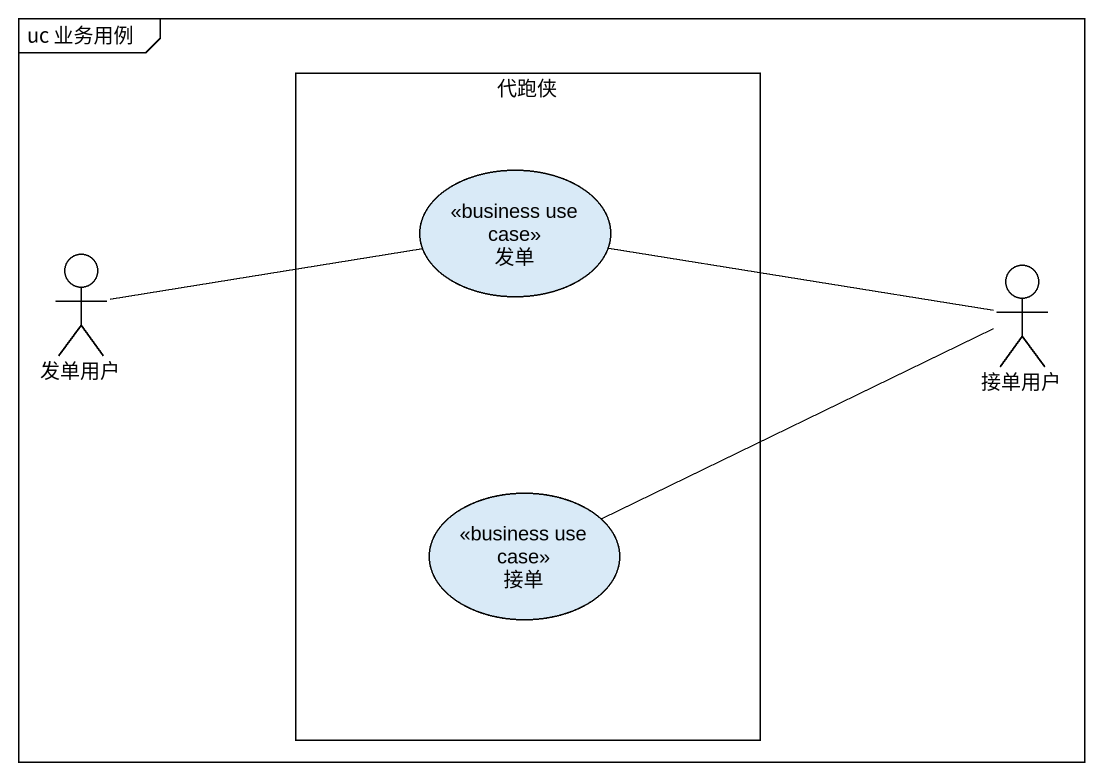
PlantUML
@startuml
mainframe uc 业务用例
rectangle 代跑侠 {
  usecase 发单 <<business use case>>
  usecase 接单 <<business use case>>
}
actor 发单用户
actor 接单用户
发单用户 -right- 发单
接单用户 -left- 发单
接单用户 -left- 接单
@enduml
